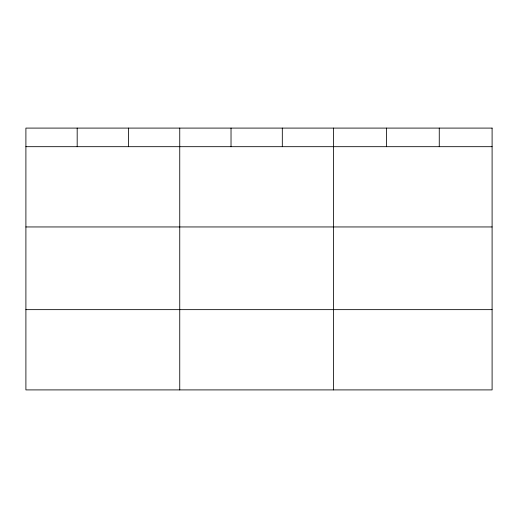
<?xml version="1.0" encoding="UTF-8"?>
<svg xmlns="http://www.w3.org/2000/svg" width="518" height="518" viewBox="0 0 518 518"><rect width="100%" height="100%" fill="white"/><g stroke="black" fill="none" stroke-linecap="round" stroke-linejoin="round"><path stroke-width="0.78" d="M25.9 146.685L492.1 146.685M25.9 226.949L492.1 226.949M25.9 309.647L492.1 309.647M439.264 128.095L439.264 146.685M386.428 128.095L386.428 146.685M333.592 128.095L333.592 389.905M282.31 128.095L282.31 146.685M231.028 128.095L231.028 146.685M179.746 128.095L179.746 389.905M128.464 128.095L128.464 146.685M77.182 128.095L77.182 146.685M492.1 128.095L25.9 128.095L25.9 389.905L492.1 389.905L492.1 128.095"/></g></svg>
